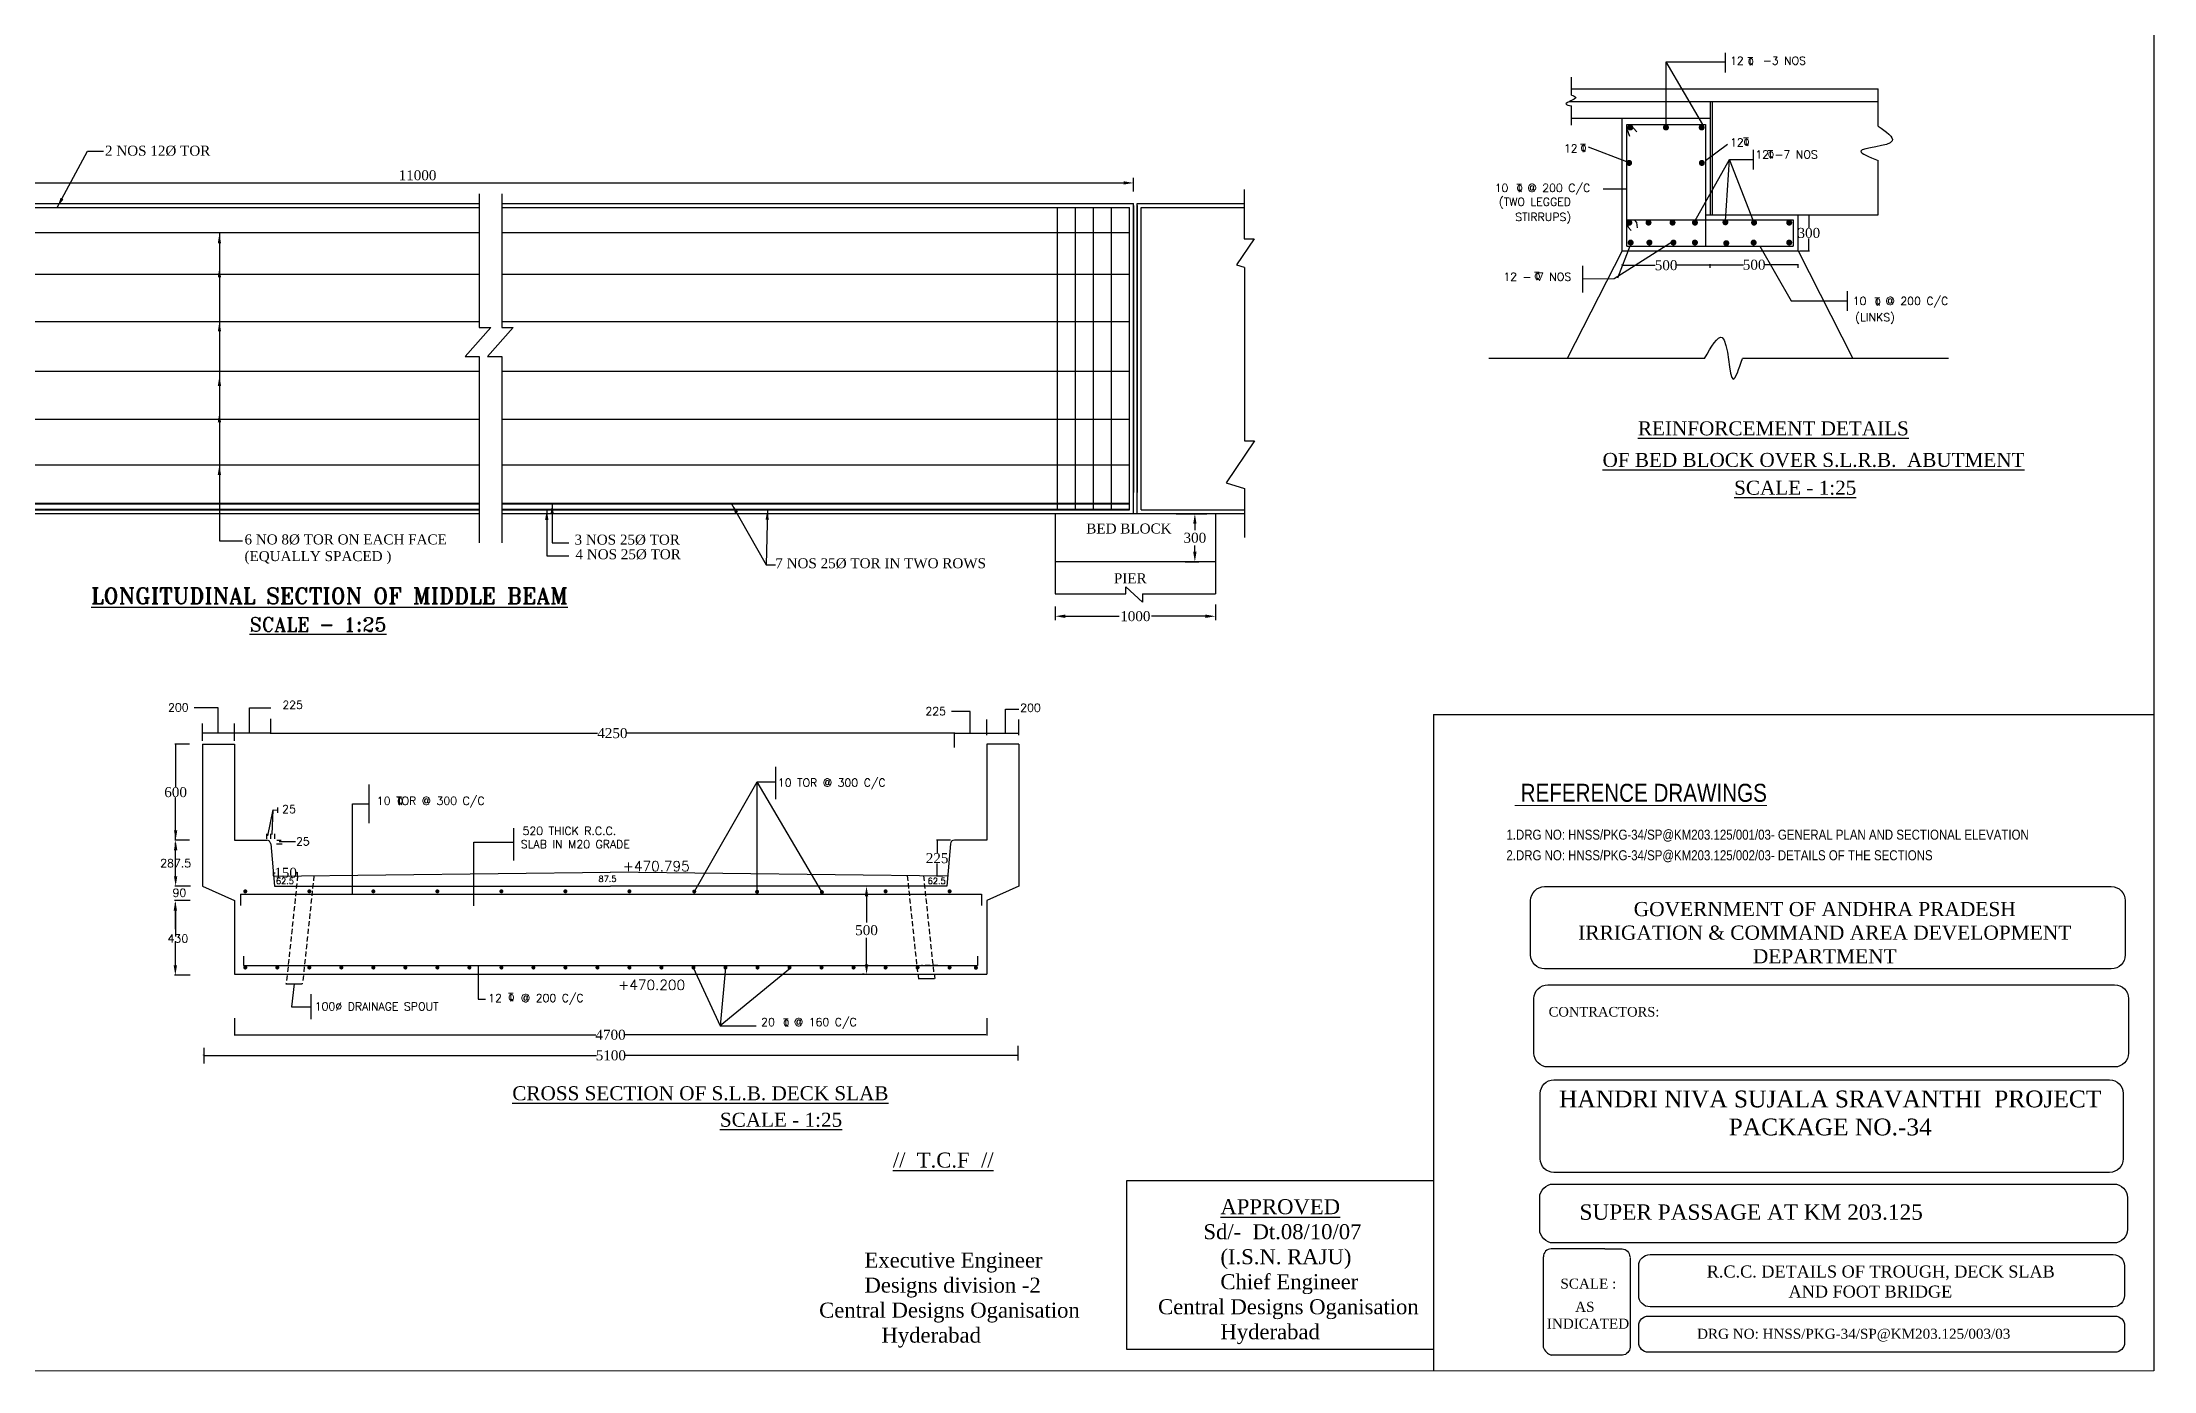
# Model space of a CAD drawing. Header units: millimetres. Extents: x 80 to 6605, y -615 to 2491.
# Drawn here: x 5908 to 6436, y -615 to -283 of the extents above; entities that cross this region are included whole.
import ezdxf

# ---------------------------------------------------------------- set-up
doc = ezdxf.new("R2010")
doc.units = ezdxf.units.MM
doc.linetypes.add('DASHED', pattern=[19.05, 12.7, -6.35])
for name, color, linetype in [('border', 7, 'Continuous'), ('MAIN', 7, 'Continuous'), ('SHEET', 3, 'Continuous')]:
    doc.layers.add(name, color=color, linetype=linetype)
doc.styles.add('ARIAL NARROW', font='ARIALN.TTF')
doc.styles.add('ROMANS', font='romans.shx', dxfattribs={"height": 2.5})
doc.styles.add('ROMANT', font='romant')
doc.styles.add('SIMPLEX', font='simplex.shx')
doc.styles.get("Standard").update_dxf_attribs({"font": 'times.ttf', "height": 2.5})
doc.styles.add('TIMES NEW ROMAN', font='times.ttf')
doc.styles.add('TNR_2.5', font='times.ttf', dxfattribs={"height": 2.5})
doc.dimstyles.new('ISO-25', dxfattribs={"dimtxt": 2.5, "dimasz": 2.5, "dimexe": 1.25, "dimexo": 0.625, "dimtad": 1, "dimlfac": 25, "dimtxsty": 'Standard', "dimcen": 2.5, "dimadec": 0, "dimazin": 0, "dimtfac": 1, "dimtmove": 0, "dimatfit": 3, "dimfxl": 1, "dimarcsym": 0})
doc.dimstyles.get("Standard").update_dxf_attribs({"dimtxt": 0.18, "dimasz": 0.18, "dimexe": 0.18, "dimexo": 0.0625, "dimgap": 0.09, "dimtad": 0, "dimtih": 1, "dimtoh": 1, "dimdec": 4, "dimzin": 0, "dimdsep": 46, "dimtxsty": 'Standard', "dimcen": 0.09, "dimadec": 0, "dimazin": 0, "dimtfac": 1, "dimtdec": 4, "dimtofl": 0, "dimtmove": 0, "dimatfit": 3, "dimfxl": 1, "dimtolj": 1, "dimtzin": 0, "dimarcsym": 0})
doc.dimstyles.new('STYLE_ESH', dxfattribs={"dimtxt": 2.5, "dimasz": 2.5, "dimexe": 1, "dimexo": 0.625, "dimtad": 0, "dimtih": 1, "dimtoh": 1, "dimdec": 0, "dimlfac": 100, "dimzin": 9, "dimdsep": 46, "dimtxsty": 'TNR_2.5', "dimcen": 2.5, "dimadec": 0, "dimazin": 2, "dimtfac": 1, "dimtdec": 0, "dimtofl": 0, "dimtmove": 2, "dimatfit": 3, "dimfxl": 1, "dimarcsym": 0})

# ---------------------------------------------------------------- blocks, each defined once
blk = doc.blocks.new('*D160')
at = {"color": 0, "lineweight": -2, "transparency": 16777216}
for p, q in [((5823.25, -320.43), (5823.25, -317.03)), ((5825.75, -318.28), (6178.66, -318.28)), ((6181.16, -320.43), (6181.16, -317.03))]:
    blk.add_line(p, q, dxfattribs=at)
at = {"color": 0, "transparency": 16777216}
for points in [[(5825.75, -317.86), (5825.75, -318.69), (5823.25, -318.28)], [(6178.66, -317.86), (6178.66, -318.69), (6181.16, -318.28)]]:
    blk.add_solid(points, dxfattribs=at)
at = {"layer": 'Defpoints', "color": 0, "transparency": 16777216}
for p in [(5823.25, -321.06), (6181.16, -318.28), (6181.16, -321.06)]:
    blk.add_point(p, dxfattribs=at)
at = {"color": 0, "transparency": 16777216, "insert": (6002.2, -316.38), "char_height": 2.5, "attachment_point": 5}
blk.add_mtext('11000', dxfattribs=at)
blk = doc.blocks.new('*D161')
at = {"color": 0, "lineweight": -2, "transparency": 16777216}
for p, q in [((5956.44, -527.03), (5956.44, -531.37)), ((6144.44, -527.03), (6144.44, -531.37)), ((5956.62, -531.19), (6046.75, -531.19)), ((6144.26, -531.19), (6054.12, -531.19))]:
    blk.add_line(p, q, dxfattribs=at)
at = {"color": 0, "transparency": 16777216}
for points in [[(5956.62, -531.16), (5956.62, -531.22), (5956.44, -531.19)], [(6144.26, -531.16), (6144.26, -531.22), (6144.44, -531.19)]]:
    blk.add_solid(points, dxfattribs=at)
at = {"layer": 'Defpoints', "color": 0, "transparency": 16777216}
for p in [(5956.44, -526.97), (6144.44, -526.97), (6144.44, -531.19)]:
    blk.add_point(p, dxfattribs=at)
at = {"color": 0, "transparency": 16777216, "insert": (6050.44, -531.19), "char_height": 2.5, "attachment_point": 5}
blk.add_mtext('\\A1;4700', dxfattribs=at)
blk = doc.blocks.new('*D162')
at = {"color": 0, "lineweight": -2, "transparency": 16777216}
for p, q in [((5948.73, -536.27), (5948.73, -536.16)), ((5948.91, -536.34), (6046.89, -536.34)), ((6152.12, -536.34), (6054.14, -536.34)), ((6152.3, -536.27), (6152.3, -536.16))]:
    blk.add_line(p, q, dxfattribs=at)
at = {"color": 0, "transparency": 16777216}
for points in [[(5948.91, -536.31), (5948.91, -536.37), (5948.73, -536.34)], [(6152.12, -536.31), (6152.12, -536.37), (6152.3, -536.34)]]:
    blk.add_solid(points, dxfattribs=at)
at = {"layer": 'Defpoints', "color": 0, "transparency": 16777216}
for p in [(5948.73, -536.34), (6152.3, -536.34), (6152.3, -536.34)]:
    blk.add_point(p, dxfattribs=at)
at = {"color": 0, "transparency": 16777216, "insert": (6050.51, -536.34), "char_height": 2.5, "attachment_point": 5}
blk.add_mtext('\\A1;5100', dxfattribs=at)
blk = doc.blocks.new('*D163')
at = {"color": 0, "lineweight": -2, "transparency": 16777216}
for p, q in [((5965.44, -452.21), (5965.44, -455.99)), ((5965.62, -455.81), (6047.21, -455.81)), ((6136.17, -455.81), (6054.58, -455.81)), ((6136.35, -459.37), (6136.35, -455.63))]:
    blk.add_line(p, q, dxfattribs=at)
at = {"color": 0, "transparency": 16777216}
for points in [[(5965.62, -455.78), (5965.62, -455.84), (5965.44, -455.81)], [(6136.17, -455.78), (6136.17, -455.84), (6136.35, -455.81)]]:
    blk.add_solid(points, dxfattribs=at)
at = {"layer": 'Defpoints', "color": 0, "transparency": 16777216}
for p in [(5965.44, -452.15), (6136.35, -455.81), (6136.35, -459.43)]:
    blk.add_point(p, dxfattribs=at)
at = {"color": 0, "transparency": 16777216, "insert": (6050.89, -455.81), "char_height": 2.5, "attachment_point": 5}
blk.add_mtext('\\A1;4250', dxfattribs=at)
blk = doc.blocks.new('*D164')
at = {"color": 0, "lineweight": -2, "transparency": 16777216}
for p, q in [((5945.19, -458.55), (5941.57, -458.55)), ((5941.75, -458.73), (5941.75, -469.19)), ((5941.75, -482.37), (5941.75, -471.91)), ((5945.19, -482.55), (5941.57, -482.55))]:
    blk.add_line(p, q, dxfattribs=at)
at = {"color": 0, "transparency": 16777216}
for points in [[(5941.72, -458.73), (5941.78, -458.73), (5941.75, -458.55)], [(5941.72, -482.37), (5941.78, -482.37), (5941.75, -482.55)]]:
    blk.add_solid(points, dxfattribs=at)
at = {"layer": 'Defpoints', "color": 0, "transparency": 16777216}
for p in [(5941.75, -458.55), (5945.25, -458.55), (5945.25, -482.55)]:
    blk.add_point(p, dxfattribs=at)
at = {"color": 0, "transparency": 16777216, "insert": (5941.75, -470.55), "char_height": 2.5, "attachment_point": 5}
blk.add_mtext('\\A1;600', dxfattribs=at)
blk = doc.blocks.new('*D168')
at = {"color": 0, "lineweight": -2, "transparency": 16777216}
for p, q in [((5966.22, -491.49), (5966.22, -490.52)), ((5966.4, -490.7), (5966.65, -490.7)), ((5972.06, -490.7), (5971.8, -490.7)), ((5972.24, -491.42), (5972.24, -490.52))]:
    blk.add_line(p, q, dxfattribs=at)
at = {"color": 0, "transparency": 16777216}
for points in [[(5966.4, -490.67), (5966.4, -490.73), (5966.22, -490.7)], [(5972.06, -490.67), (5972.06, -490.73), (5972.24, -490.7)]]:
    blk.add_solid(points, dxfattribs=at)
at = {"layer": 'Defpoints', "color": 0, "transparency": 16777216}
for p in [(5966.22, -490.7), (5966.22, -491.55), (5972.24, -491.48)]:
    blk.add_point(p, dxfattribs=at)
at = {"color": 0, "transparency": 16777216, "insert": (5969.23, -490.7), "char_height": 2.5, "attachment_point": 5}
blk.add_mtext('\\A1;150', dxfattribs=at)
blk = doc.blocks.new('*D171')
at = {"color": 0, "lineweight": -2, "transparency": 16777216}
for p, q in [((6113.79, -494.05), (6113.41, -494.05)), ((6114.41, -496.55), (6114.41, -503.15)), ((6114.41, -513.55), (6114.41, -506.95)), ((6113.79, -516.05), (6113.41, -516.05))]:
    blk.add_line(p, q, dxfattribs=at)
at = {"color": 0, "transparency": 16777216}
for points in [[(6113.99, -496.55), (6114.83, -496.55), (6114.41, -494.05)], [(6113.99, -513.55), (6114.83, -513.55), (6114.41, -516.05)]]:
    blk.add_solid(points, dxfattribs=at)
at = {"layer": 'Defpoints', "color": 0, "transparency": 16777216}
for p in [(6114.41, -494.05), (6114.41, -516.05), (6114.41, -516.05)]:
    blk.add_point(p, dxfattribs=at)
at = {"color": 0, "transparency": 16777216, "insert": (6114.41, -505.05), "char_height": 2.5, "attachment_point": 5, "style": 'TNR_2.5'}
blk.add_mtext('500', dxfattribs=at)
blk = doc.blocks.new('*D172')
at = {"color": 0, "lineweight": -2, "transparency": 16777216}
for p, q in [((6135.38, -482.55), (6131.87, -482.55)), ((6132.05, -482.73), (6132.05, -485.69)), ((6132.05, -491.37), (6132.05, -488.41)), ((6133.46, -491.55), (6131.87, -491.55))]:
    blk.add_line(p, q, dxfattribs=at)
at = {"color": 0, "transparency": 16777216}
for points in [[(6132.02, -482.73), (6132.08, -482.73), (6132.05, -482.55)], [(6132.02, -491.37), (6132.08, -491.37), (6132.05, -491.55)]]:
    blk.add_solid(points, dxfattribs=at)
at = {"layer": 'Defpoints', "color": 0, "transparency": 16777216}
for p in [(6135.44, -482.55), (6132.05, -491.55), (6133.52, -491.55)]:
    blk.add_point(p, dxfattribs=at)
at = {"color": 0, "transparency": 16777216, "insert": (6132.05, -487.05), "char_height": 2.5, "attachment_point": 5}
blk.add_mtext('\\A1;225', dxfattribs=at)
blk = doc.blocks.new('*D173')
at = {"color": 0, "lineweight": -2, "transparency": 16777216}
for p, q in [((6161.58, -424.14), (6161.58, -427.58)), ((6164.08, -426.58), (6177.55, -426.58)), ((6199.08, -426.58), (6185.62, -426.58)), ((6201.58, -423.65), (6201.58, -427.58))]:
    blk.add_line(p, q, dxfattribs=at)
at = {"color": 0, "transparency": 16777216}
for points in [[(6164.08, -426.16), (6164.08, -427), (6161.58, -426.58)], [(6199.08, -426.16), (6199.08, -427), (6201.58, -426.58)]]:
    blk.add_solid(points, dxfattribs=at)
at = {"layer": 'Defpoints', "color": 0, "transparency": 16777216}
for p in [(6161.58, -423.51), (6201.58, -423.03), (6201.58, -426.58)]:
    blk.add_point(p, dxfattribs=at)
at = {"color": 0, "transparency": 16777216, "insert": (6181.58, -426.58), "char_height": 2.5, "attachment_point": 5, "style": 'TNR_2.5'}
blk.add_mtext('1000', dxfattribs=at)
blk = doc.blocks.new('*D174')
at = {"color": 0, "lineweight": -2, "transparency": 16777216}
for p, q in [((6194.02, -400.98), (6197.46, -400.98)), ((6196.46, -403.48), (6196.46, -405.09)), ((6196.46, -410.48), (6196.46, -408.88)), ((6194.02, -412.98), (6197.46, -412.98))]:
    blk.add_line(p, q, dxfattribs=at)
at = {"color": 0, "transparency": 16777216}
for points in [[(6196.04, -403.48), (6196.87, -403.48), (6196.46, -400.98)], [(6196.04, -410.48), (6196.87, -410.48), (6196.46, -412.98)]]:
    blk.add_solid(points, dxfattribs=at)
at = {"layer": 'Defpoints', "color": 0, "transparency": 16777216}
for p in [(6193.4, -400.98), (6193.4, -412.98), (6196.46, -412.98)]:
    blk.add_point(p, dxfattribs=at)
at = {"color": 0, "transparency": 16777216, "insert": (6196.46, -406.98), "char_height": 2.5, "attachment_point": 5, "style": 'TNR_2.5'}
blk.add_mtext('300', dxfattribs=at)
blk = doc.blocks.new('*D175')
at = {"color": 0, "lineweight": -2, "transparency": 16777216}
for p, q in [((6347.58, -326.29), (6350.07, -326.29)), ((6349.89, -326.47), (6349.89, -329.42)), ((6349.89, -335.11), (6349.89, -332.15)), ((6347.58, -335.29), (6350.07, -335.29))]:
    blk.add_line(p, q, dxfattribs=at)
at = {"color": 0, "transparency": 16777216}
for points in [[(6349.86, -326.47), (6349.92, -326.47), (6349.89, -326.29)], [(6349.86, -335.11), (6349.92, -335.11), (6349.89, -335.29)]]:
    blk.add_solid(points, dxfattribs=at)
at = {"layer": 'Defpoints', "color": 0, "transparency": 16777216}
for p in [(6347.51, -326.29), (6349.89, -326.29), (6347.51, -335.29)]:
    blk.add_point(p, dxfattribs=at)
at = {"color": 0, "transparency": 16777216, "insert": (6349.89, -330.79), "char_height": 2.5, "attachment_point": 5}
blk.add_mtext('\\A1;300', dxfattribs=at)
blk = doc.blocks.new('*D176')
at = {"color": 0, "lineweight": -2, "transparency": 16777216}
for p, q in [((6303.22, -338.87), (6303.22, -338.68)), ((6303.4, -338.86), (6311.52, -338.86)), ((6325.04, -338.86), (6316.93, -338.86)), ((6325.22, -338.87), (6325.22, -338.68))]:
    blk.add_line(p, q, dxfattribs=at)
at = {"color": 0, "transparency": 16777216}
for points in [[(6303.4, -338.83), (6303.4, -338.89), (6303.22, -338.86)], [(6325.04, -338.83), (6325.04, -338.89), (6325.22, -338.86)]]:
    blk.add_solid(points, dxfattribs=at)
at = {"layer": 'Defpoints', "color": 0, "transparency": 16777216}
for p in [(6303.22, -338.86), (6303.22, -338.93), (6325.22, -338.93)]:
    blk.add_point(p, dxfattribs=at)
at = {"color": 0, "transparency": 16777216, "insert": (6314.22, -338.86), "char_height": 2.5, "attachment_point": 5}
blk.add_mtext('\\A1;500', dxfattribs=at)
blk = doc.blocks.new('*D177')
at = {"color": 0, "lineweight": -2, "transparency": 16777216}
for p, q in [((6325.22, -339.49), (6325.22, -338.55)), ((6325.4, -338.73), (6333.52, -338.73)), ((6347.04, -338.73), (6338.93, -338.73)), ((6347.22, -339.49), (6347.22, -338.55))]:
    blk.add_line(p, q, dxfattribs=at)
at = {"color": 0, "transparency": 16777216}
for points in [[(6325.4, -338.7), (6325.4, -338.76), (6325.22, -338.73)], [(6347.04, -338.7), (6347.04, -338.76), (6347.22, -338.73)]]:
    blk.add_solid(points, dxfattribs=at)
at = {"layer": 'Defpoints', "color": 0, "transparency": 16777216}
for p in [(6325.22, -338.73), (6325.22, -339.56), (6347.22, -339.56)]:
    blk.add_point(p, dxfattribs=at)
at = {"color": 0, "transparency": 16777216, "insert": (6336.22, -338.73), "char_height": 2.5, "attachment_point": 5}
blk.add_mtext('\\A1;500', dxfattribs=at)

msp = doc.modelspace()

# ---------------------------------------------------------------- linework, layer by layer
at = {"color": 0}
for p, q in [((6436.08736, -25.15823), (6436.08736, -615.15823)), ((6329.02264, -290.68006), (6329.02264, -285.73824)), ((6290.55127, -296.31427), (6290.55127, -291.83554)), ((6290.55127, -294.79805), (6367.20862, -294.79805)), ((6367.20862, -304.07519), (6367.20862, -294.79805)), ((6290.14321, -297.90869), (6367.20862, -297.90869)), ((6290.55127, -303.83372), (6290.55127, -299.03891)), ((6325.22401, -297.90869), (6325.22401, -326.28649)), ((6325.74064, -297.90869), (6325.74064, -326.28649)), ((6290.55127, -302.05622), (6325.22401, -302.05622)), ((6303.20529, -335.28649), (6303.20529, -302.05622)), ((6304.3341, -304.5328), (6305.0541, -306.58617)), ((6304.41635, -334.08649), (6304.41635, -303.71302)), ((6304.41635, -303.71302), (6324.02401, -303.71302)), ((6305.25581, -303.69935), (6306.89261, -305.49663)), ((6324.02401, -303.71302), (6324.02401, -334.08649)), ((6336.0402, -314.91033), (6336.0402, -309.96852)), ((6330.10359, -312.43942), (6336.0402, -312.43942)), ((6367.20862, -326.28649), (6367.20862, -312.63656)), ((6017.64165, -320.98077), (6017.64165, -354.41316)), ((6023.22784, -320.98077), (6023.22784, -354.41316)), ((6208.75466, -319.96155), (6208.75466, -332.27091)), ((5823.2534, -323.38447), (6017.64165, -323.38447)), ((5823.2534, -323.38447), (6017.64165, -323.38447)), ((5824.2534, -324.38447), (6017.64165, -324.38447)), ((6023.22784, -323.38447), (6181.15596, -323.38447)), ((6023.22784, -323.38447), (6181.15596, -323.38447)), ((6023.22784, -324.38447), (6180.15596, -324.38447)), ((6162.15596, -399.98447), (6162.15596, -324.38447)), ((6166.65596, -399.98447), (6166.65596, -324.38447)), ((6171.15596, -399.98447), (6171.15596, -324.38447)), ((6175.65596, -399.98447), (6175.65596, -324.38447)), ((6180.15596, -399.98447), (6180.15596, -324.38447)), ((6181.15596, -400.98447), (6181.15596, -323.38447)), ((6181.15596, -323.88447), (6181.15596, -395.64643)), ((6182.0232, -323.38447), (6208.75466, -323.38447)), ((6182.0232, -323.38447), (6208.75466, -323.38447)), ((6182.0232, -400.98447), (6182.0232, -323.38447)), ((6182.0232, -323.88447), (6182.0232, -395.64643)), ((6183.0232, -324.38447), (6208.75466, -324.38447)), ((6183.0232, -399.98447), (6183.0232, -324.38447)), ((6303.21635, -335.28649), (6303.21635, -326.28649)), ((6324.02401, -326.28649), (6367.20862, -326.28649)), ((6347.19274, -335.28649), (6347.19274, -326.28649)), ((5824.2534, -330.6446), (6017.64165, -330.6446)), ((6023.22784, -330.6446), (6180.15596, -330.6446)), ((6211.2418, -332.27091), (6206.8885, -338.72875)), ((6208.75466, -332.27091), (6211.2418, -332.27091)), ((6304.41635, -327.48649), (6345.99274, -327.48649)), ((6304.41635, -328.31552), (6304.72639, -329.31956)), ((6304.72639, -329.31956), (6305.48309, -330.16245)), ((6306.21497, -327.48649), (6306.83521, -328.16678)), ((6306.83521, -328.16678), (6307.02128, -329.4683)), ((6345.99274, -327.48649), (6345.99274, -334.08649)), ((6303.21635, -335.28649), (6289.50288, -362.14654)), ((6303.20529, -335.28649), (6347.19274, -335.28649)), ((6304.41635, -334.08649), (6345.99274, -334.08649)), ((6347.19274, -335.28649), (6360.90621, -362.14654)), ((5824.2534, -341.04558), (6017.64165, -341.04558)), ((6023.22784, -341.04558), (6180.15596, -341.04558)), ((6206.8885, -338.72875), (6208.75466, -339.31438)), ((6208.88895, -339.38915), (6208.88895, -382.74324)), ((6293.32063, -338.97922), (6293.32063, -345.70479)), ((6345.49482, -347.78722), (6359.58099, -347.78722)), ((6359.58099, -350.25812), (6359.58099, -345.31631)), ((5824.2534, -352.9035), (6017.64165, -352.9035)), ((6023.22784, -352.9035), (6180.15596, -352.9035)), ((6020.49989, -354.41316), (6014.11091, -361.63724)), ((6017.64165, -354.41316), (6020.49989, -354.41316)), ((6026.08608, -354.41316), (6019.6971, -361.63724)), ((6023.22784, -354.41316), (6026.08608, -354.41316)), ((6014.11091, -361.63724), (6017.64165, -361.63724)), ((6017.64165, -361.63724), (6017.64165, -408.22801)), ((6019.6971, -361.63724), (6023.22784, -361.63724)), ((6023.22784, -361.63724), (6023.22784, -408.22801)), ((6323.81724, -362.14654), (6269.88114, -362.14654)), ((6384.80483, -362.14654), (6333.31375, -362.14654)), ((5824.2534, -365.33206), (6017.64165, -365.33206)), ((6023.22784, -365.33206), (6180.15596, -365.33206)), ((5824.2534, -377.31141), (6017.64165, -377.31141)), ((6023.22784, -377.31141), (6180.15596, -377.31141)), ((6211.32705, -382.74324), (6204.28185, -393.19436)), ((6208.83991, -382.74324), (6211.32705, -382.74324)), ((5824.2534, -388.75598), (6017.64165, -388.75598)), ((6023.22784, -388.75598), (6180.15596, -388.75598)), ((6204.28185, -393.19436), (6208.83991, -394.62476)), ((6208.83991, -394.62476), (6208.83991, -406.93411)), ((6017.64165, -400.98447), (5823.2534, -400.98447)), ((6182.0232, -400.98447), (6023.22784, -400.98447)), ((6161.58159, -400.98447), (6161.58159, -421.00993)), ((6208.83991, -400.98447), (6182.0232, -400.98447)), ((6191.78096, -400.98447), (6199.45544, -400.98447)), ((6201.58159, -400.98447), (6201.58159, -421.00277)), ((6201.58159, -412.98447), (6161.58159, -412.98447)), ((6161.58159, -421.00993), (6179.22602, -421.00993)), ((6183.35753, -423.01926), (6179.22602, -419.23376)), ((6179.22602, -421.00993), (6179.22602, -419.23376)), ((6183.35753, -421.00993), (6201.58159, -421.00277)), ((6183.35753, -421.00993), (6183.35753, -423.01926)), ((5948.4365, -457.74353), (5948.4365, -453.37956)), ((5956.4365, -457.74353), (5956.4365, -453.37956)), ((6144.4365, -456.3316), (6144.4365, -452.40644)), ((6152.4365, -456.3316), (6152.4365, -452.40644)), ((6256.08736, -451.17021), (6436.08736, -451.17021)), ((6256.08736, -451.17021), (6256.08736, -615.15823)), ((5965.4365, -455.81109), (5948.4365, -455.81109)), ((5948.4365, -458.55034), (5948.4365, -494.05034)), ((5948.4365, -458.55034), (5956.4365, -458.55034)), ((5956.4365, -458.55034), (5956.4365, -482.55034)), ((6136.35332, -455.81109), (6152.4365, -455.81109)), ((6144.4365, -458.55034), (6144.4365, -482.55034)), ((6152.4365, -458.55034), (6144.4365, -458.55034)), ((6152.4365, -458.55034), (6152.4365, -494.05034)), ((6091.7807, -472.32747), (6091.7807, -464.21523)), ((5990.08981, -478.26204), (5990.08981, -468.65015)), ((5967.30825, -475.73683), (5967.30825, -474.34578)), ((6026.30669, -487.63934), (6026.30669, -479.52709)), ((5956.4365, -482.55034), (5964.51969, -482.55034)), ((5964.4365, -481.00081), (5964.4365, -482.21725)), ((5965.4365, -481.00081), (5965.4365, -482.21725)), ((5965.51593, -483.46371), (5966.4365, -494.05034)), ((5966.4365, -481.00081), (5966.4365, -482.21725)), ((5966.94134, -483.46371), (5968.36675, -483.46371)), ((5967.0297, -482.55034), (5968.14391, -482.55034)), ((6135.35708, -483.46371), (6134.4365, -494.05034)), ((6144.4365, -482.55034), (6136.35332, -482.55034)), ((5966.21911, -491.55034), (6050.4365, -490.55034)), ((6134.65389, -491.55034), (6050.4365, -490.55034)), ((5948.4365, -494.05034), (5956.4365, -497.65034)), ((5966.4365, -494.05034), (6050.4365, -494.05034)), ((6134.4365, -494.05034), (6050.4365, -494.05034)), ((6152.4365, -494.05034), (6144.4365, -497.65034)), ((5956.4365, -497.65034), (5956.4365, -516.05034)), ((5957.95228, -496.05034), (6143.12918, -496.05034)), ((5957.95228, -496.05034), (5957.95228, -498.41555)), ((5957.95228, -496.05034), (5957.95228, -498.83791)), ((6143.12918, -496.05034), (6143.12918, -498.41555)), ((6143.12918, -496.05034), (6143.12918, -498.84238)), ((5941.67917, -513.81701), (5941.67917, -507.86875)), ((5958.74691, -511.53217), (5958.74691, -513.89465)), ((6142.11689, -511.56714), (6142.11689, -513.89465)), ((5956.4365, -516.05034), (6144.4365, -516.05034)), ((5958.74691, -513.89465), (6142.11689, -513.89465)), ((5966.4365, -516.05034), (6050.4365, -516.05034)), ((5969.32941, -518.41814), (5973.38276, -518.41814)), ((5975.5864, -527.249), (5975.5864, -521.06993)), ((6127.31513, -517.15434), (6131.36848, -517.15434)), ((5948.9036, -538.35361), (5948.9036, -534.41006)), ((6152.26506, -537.59642), (6152.26506, -533.97262)), ((6298.91575, -584.71231), (6285.4757, -584.71231)), ((6283.54388, -609.32339), (6283.54388, -586.64413)), ((6305.20012, -586.85311), (6305.20012, -609.26271)), ((6303.35772, -611.28713), (6285.4757, -611.28713))]:
    msp.add_line(p, q, dxfattribs=at)
at = {"color": 0, "lineweight": 40}
for p, q in [((6017.64165, -398.48447), (5824.2534, -398.48447)), ((6017.64165, -399.98447), (5824.2534, -399.98447)), ((6180.15596, -398.48447), (6023.22784, -398.48447)), ((6180.15596, -399.98447), (6023.22784, -399.98447))]:
    msp.add_line(p, q, dxfattribs=at)
at = {"color": 0, "ltscale": 6}
for p, q in [((6183.0232, -399.98447), (6208.83991, -399.98447)), ((5941.75116, -480.05034), (5941.75116, -477.55034)), ((5945.07269, -482.55034), (5941.57116, -482.55034)), ((5941.75116, -489.65034), (5941.75116, -483.20685)), ((5941.75116, -491.55034), (5941.75116, -485.10685)), ((5945.43467, -494.05034), (5941.57116, -494.05034)), ((5945.40737, -497.65034), (5941.49917, -497.65034)), ((5941.67917, -504.75034), (5941.67917, -498.30685)), ((5941.67917, -500.15034), (5941.67917, -506.59382)), ((6144.4365, -497.65034), (6144.4365, -516.05034)), ((5945.40737, -516.31701), (5941.49917, -516.31701))]:
    msp.add_line(p, q, dxfattribs=at)
at = {"color": 0, "linetype": 'DASHED', "ltscale": 0.1}
for p, q in [((5972.23554, -491.4789), (5969.65097, -516.05034)), ((5976.2968, -491.43068), (5973.70433, -516.05034)), ((6124.57621, -491.43068), (6127.16868, -516.05034)), ((6128.63747, -491.4789), (6131.22203, -516.05034)), ((5968.66771, -513.89465), (5972.72107, -513.89465)), ((5969.66173, -516.39029), (5969.32941, -518.41814)), ((5973.71508, -516.39029), (5973.38276, -518.41814)), ((6127.22175, -515.95434), (6127.4184, -517.15434)), ((6132.20529, -513.89465), (6128.15194, -513.89465)), ((6131.2751, -515.95434), (6131.47175, -517.15434))]:
    msp.add_line(p, q, dxfattribs=at)
at = {"color": 0}
for points, const_width in [([(6304.90425, -304.42441, 1), (6305.65425, -304.42441, 1)], 0.75), ([(6313.81266, -304.42441, 1), (6314.56266, -304.42441, 1)], 0.75), ([(6322.73121, -304.42441, 1), (6323.48121, -304.42441, 1)], 0.75), ([(6304.59778, -313.28394, 1), (6305.34778, -313.28394, 1)], 0.75), ([(6322.77485, -313.28394, 1), (6323.52485, -313.28394, 1)], 0.75), ([(6304.6586, -328.20714, 1), (6305.4086, -328.20714, 1)], 0.75), ([(6304.9865, -333.18475, 1), (6305.7365, -333.18475, 1)], 0.75), ([(6309.45259, -328.20714, 1), (6310.20259, -328.20714, 1)], 0.75), ([(6309.67119, -333.18475, 1), (6310.42119, -333.18475, 1)], 0.75), ([(6315.45404, -328.20714, 1), (6316.20404, -328.20714, 1)], 0.75), ([(6315.67264, -333.18475, 1), (6316.42264, -333.18475, 1)], 0.75), ([(6321.0477, -328.20714, 1), (6321.7977, -328.20714, 1)], 0.75), ([(6321.0477, -333.18475, 1), (6321.7977, -333.18475, 1)], 0.75), ([(6328.66666, -328.12061, 1), (6329.41666, -328.12061, 1)], 0.75), ([(6335.72392, -333.18475, 1), (6336.47392, -333.18475, 1)], 0.75), ([(6335.83322, -328.20714, 1), (6336.58322, -328.20714, 1)], 0.75), ([(6344.60983, -328.20714, 1), (6345.35983, -328.20714, 1)], 0.75), ([(6344.60983, -333.18475, 1), (6345.35983, -333.18475, 1)], 0.75), ([(6328.88526, -333.33649, 1), (6329.63526, -333.33649, 1)], 0.75), ([(5958.90969, -495.3329, -1), (5959.40969, -495.3329, -1)], 0.5), ([(5974.90969, -495.3329, -1), (5975.40969, -495.3329, -1)], 0.5), ([(5990.90969, -495.3329, -1), (5991.40969, -495.3329, -1)], 0.5), ([(6006.90969, -495.3329, -1), (6007.40969, -495.3329, -1)], 0.5), ([(6022.90969, -495.3329, -1), (6023.40969, -495.3329, -1)], 0.5), ([(6038.90969, -495.3329, -1), (6039.40969, -495.3329, -1)], 0.5), ([(6054.90969, -495.3329, -1), (6055.40969, -495.3329, -1)], 0.5), ([(6071.10448, -495.38404, 1), (6071.60448, -495.38404, 1)], 0.5), ([(6086.8123, -495.43019, -1), (6087.3123, -495.43019, -1)], 0.5), ([(6103.00709, -495.52748, -1), (6103.50709, -495.52748, -1)], 0.5), ([(6118.90969, -495.3329, -1), (6119.40969, -495.3329, -1)], 0.5), ([(6134.90969, -495.3329, -1), (6135.40969, -495.3329, -1)], 0.5), ([(5958.90969, -514.37618, -1), (5959.40969, -514.37618, -1)], 0.5), ([(5966.90969, -514.37618, -1), (5967.40969, -514.37618, -1)], 0.5), ([(5974.90969, -514.37618, -1), (5975.40969, -514.37618, -1)], 0.5), ([(5982.90969, -514.37618, -1), (5983.40969, -514.37618, -1)], 0.5), ([(5990.90969, -514.37618, -1), (5991.40969, -514.37618, -1)], 0.5), ([(5998.90969, -514.37618, -1), (5999.40969, -514.37618, -1)], 0.5), ([(6006.90969, -514.37618, -1), (6007.40969, -514.37618, -1)], 0.5), ([(6014.90969, -514.37618, -1), (6015.40969, -514.37618, -1)], 0.5), ([(6022.90969, -514.37618, -1), (6023.40969, -514.37618, -1)], 0.5), ([(6030.90969, -514.37618, -1), (6031.40969, -514.37618, -1)], 0.5), ([(6038.90969, -514.37618, -1), (6039.40969, -514.37618, -1)], 0.5), ([(6046.90969, -514.37618, -1), (6047.40969, -514.37618, -1)], 0.5), ([(6054.90969, -514.37618, -1), (6055.40969, -514.37618, -1)], 0.5), ([(6062.90969, -514.37618, -1), (6063.40969, -514.37618, -1)], 0.5), ([(6070.90969, -514.37618, -1), (6071.40969, -514.37618, -1)], 0.5), ([(6078.90969, -514.37618, -1), (6079.40969, -514.37618, -1)], 0.5), ([(6086.90969, -514.37618, -1), (6087.40969, -514.37618, -1)], 0.5), ([(6094.90969, -514.37618, -1), (6095.40969, -514.37618, -1)], 0.5), ([(6102.90969, -514.37618, -1), (6103.40969, -514.37618, -1)], 0.5), ([(6110.90969, -514.37618, -1), (6111.40969, -514.37618, -1)], 0.5), ([(6118.90969, -514.37618, -1), (6119.40969, -514.37618, -1)], 0.5), ([(6126.90969, -514.37618, -1), (6127.40969, -514.37618, -1)], 0.5), ([(6134.90969, -514.37618, -1), (6135.40969, -514.37618, -1)], 0.5), ([(6141.48233, -514.43104, -1), (6141.98233, -514.43104, -1)], 0.5)]:
    msp.add_lwpolyline(points, format="xyb", close=True, dxfattribs=dict(at, const_width=const_width))
for points in [[(6283.83723, -494.15256), (6425.47441, -494.15256, -0.414213562), (6428.93865, -497.6168), (6428.93865, -511.24001, -0.414213562), (6425.47441, -514.70425), (6283.83723, -514.70425, -0.414213562), (6280.37299, -511.24001), (6280.37299, -497.6168, -0.414213562)], [(6284.65807, -518.67253), (6426.29525, -518.67253, -0.414213562), (6429.75949, -522.13677), (6429.75949, -535.75999, -0.414213562), (6426.29525, -539.22423), (6284.65807, -539.22423, -0.414213562), (6281.19383, -535.75999), (6281.19383, -522.13677, -0.414213562)], [(6286.16986, -542.43265), (6425.06452, -542.43265, -0.414213562), (6428.46168, -545.82981), (6428.46168, -562.16622, -0.414213562), (6425.06452, -565.56338), (6286.16986, -565.56338, -0.414213562), (6282.7727, -562.16622), (6282.7727, -545.82981, -0.414213562)], [(6286.06018, -568.48863), (6426.11229, -568.48863, -0.414213562), (6429.53776, -571.9141), (6429.53776, -579.79234, -0.414213562), (6426.11229, -583.21781), (6286.06018, -583.21781, -0.414213562), (6282.63471, -579.79234), (6282.63471, -571.9141, -0.414213562)], [(6310.20249, -586.11876), (6425.94804, -586.11876, -0.414213562), (6428.77901, -588.94973), (6428.77901, -596.36091, -0.414213562), (6425.94804, -599.19188), (6310.20249, -599.19188, -0.414213562), (6307.37152, -596.36091), (6307.37152, -588.94973, -0.414213562)], [(6309.79128, -601.47714), (6426.38611, -601.47714, -0.414213562), (6428.79244, -603.88346), (6428.79244, -608.11602, -0.414213562), (6426.38611, -610.52234), (6309.79128, -610.52234, -0.414213562), (6307.38496, -608.11602), (6307.38496, -603.88346, -0.414213562)]]:
    msp.add_lwpolyline(points, format="xyb", close=True, dxfattribs=at)
msp.add_lwpolyline([(6179.42405, -567.6007), (6256.08736, -567.6007), (6256.08736, -609.80314), (6179.42405, -609.80314)], close=True)
for points in [[(6298.91575, -584.71231), (6303.19983, -584.71231, -0.414213562), (6305.13165, -586.64413)], [(6305.19925, -609.24763, -0.368140093), (6303.30244, -611.29403)]]:
    msp.add_lwpolyline(points, format="xyb", dxfattribs=at)
for centre, radius, start, end in [((5964.51969, -483.55034), 1, 4.9697407, 90), ((6136.35332, -483.55034), 1, 90, 175.0302593), ((6285.4757, -586.64413), 1.93182, 90, 180), ((6286.68601, -608.11387), 3.36689, 200.3157406, 249.7662947)]:
    msp.add_arc(centre, radius, start, end, dxfattribs=at)
for points in [[(6290.55127, -296.31427), (6291.62225, -296.89398), (6289.18501, -298.57514), (6290.55127, -299.03891)], [(6367.20862, -304.07519), (6370.75241, -307.77741), (6362.87725, -310.32268), (6367.20862, -312.63656)], [(6323.81724, -362.14654), (6328.21807, -356.89577), (6330.99753, -367.30824), (6333.31375, -362.14654)]]:
    msp.add_spline(points, degree=3, dxfattribs=at)
at = {"color": 0, "ltscale": 6}
for points in [[(5941.3345, -480.05034), (5942.16783, -480.05034), (5941.75116, -482.55034)], [(5941.3345, -485.05034), (5942.16783, -485.05034), (5941.75116, -482.55034)], [(5941.3345, -491.55034), (5942.16783, -491.55034), (5941.75116, -494.05034)], [(5941.2625, -500.15034), (5942.09584, -500.15034), (5941.67917, -497.65034)], [(5941.2625, -513.81701), (5942.09584, -513.81701), (5941.67917, -516.31701)]]:
    msp.add_solid(points, dxfattribs=at)
at = {"layer": 'border', "color": 0, "lineweight": 5}
for p, q in [((6436.08736, -615.15823), (6436.08736, -15.15823)), ((5576.08736, -615.15823), (6436.08736, -615.15823))]:
    msp.add_line(p, q, dxfattribs=at)

# ---------------------------------------------------------------- texts
at = {"color": 0}
for s, height, style, p in [('12   -3 NOS', 2, 'SIMPLEX', (6330.18449, -288.72991)), ('T ', 2, 'SIMPLEX', (6334.58146, -288.92645)), ('Q', 1.5, 'SIMPLEX', (6334.68357, -288.70205)), ('12   ', 2, 'SIMPLEX', (6288.68019, -310.66887)), ('T ', 2, 'SIMPLEX', (6292.77421, -310.56279)), ('Q', 1.5, 'SIMPLEX', (6292.87632, -310.3384)), ('12   ', 2, 'SIMPLEX', (6330.1845, -309.15584)), ('T ', 2, 'SIMPLEX', (6333.50733, -309.04976)), ('Q', 1.5, 'SIMPLEX', (6333.60944, -308.82537)), ('12 -7 NOS ', 2, 'SIMPLEX', (6336.52003, -312.16987)), ('T ', 2, 'SIMPLEX', (6339.61536, -312.19866)), ('Q', 1.5, 'SIMPLEX', (6339.71747, -311.97426)), ('10   @ 200 C/C', 2, 'SIMPLEX', (6271.37348, -320.52993)), ('(TWO LEGGED', 2, 'SIMPLEX', (6272.43381, -324.0099)), ('T ', 2, 'SIMPLEX', (6276.82887, -320.54941)), ('Q', 1.5, 'SIMPLEX', (6276.93098, -320.32501)), ('STIRRUPS)', 2, 'SIMPLEX', (6276.52365, -327.79248)), ('12 - 7 NOS ', 2, 'SIMPLEX', (6273.53954, -342.73305)), ('T ', 2, 'SIMPLEX', (6281.22347, -342.61582)), ('Q', 1.5, 'SIMPLEX', (6281.32558, -342.39142)), ('10   @ 200 C/C', 2, 'SIMPLEX', (6360.8609, -348.78544)), ('T ', 2, 'SIMPLEX', (6366.31629, -348.96353)), ('Q', 1.5, 'SIMPLEX', (6366.4184, -348.73914)), ('(LINKS)', 2, 'SIMPLEX', (6361.4668, -352.87062)), ('%%UREINFORCEMENT DETAILS', 3.5, 'TIMES NEW ROMAN', (6307.18077, -381.36913)), ('%%UOF BED BLOCK OVER S.L.R.B.  ABUTMENT', 3.5, 'TIMES NEW ROMAN', (6298.33643, -389.25308)), ('%%USCALE - 1:25', 3.5, 'TIMES NEW ROMAN', (6331.21063, -396.20638)), ('%%ULONGITUDINAL SECTION OF MIDDLE BEAM', 4, 'ROMANT', (5920.65512, -423.4737)), ('%%USCALE - 1:25', 3.5, 'ROMANT', (5960.23501, -430.38307)), ('10 TOR @ 300 C/C', 2, 'SIMPLEX', (6092.25523, -469.16175)), ('10 TOR @ 300 C/C', 2, 'SIMPLEX', (5992.02999, -473.71383)), ('T ', 2, 'SIMPLEX', (5997.04755, -473.75614)), ('Q', 1.5, 'SIMPLEX', (5997.14966, -473.53174)), ('520 THICK R.C.C. ', 2, 'SIMPLEX', (6028.44155, -481.22098)), ('SLAB IN M20 GRADE', 2, 'SIMPLEX', (6028.0059, -484.55669)), ('+470.795', 2.5, 'ROMANS', (6053.50496, -490.29517)), ('12   @ 200 C/C', 2, 'SIMPLEX', (6019.84036, -522.99246)), ('T ', 2, 'SIMPLEX', (6024.82066, -522.82427)), ('Q', 1.5, 'SIMPLEX', (6024.92276, -522.59987)), ('+470.200', 2.5, 'ROMANS', (6052.35038, -519.97139)), ('100%%C DRAINAGE SPOUT', 2, 'SIMPLEX', (5976.51596, -525.09839)), ('20   @ 160 C/C', 2, 'SIMPLEX', (6088.07425, -529.00125)), ('T ', 2, 'SIMPLEX', (6093.52964, -529.17934)), ('Q', 1.5, 'SIMPLEX', (6093.63175, -528.96236)), ('%%UCROSS SECTION OF S.L.B. DECK SLAB', 3.5, 'TIMES NEW ROMAN', (6025.88545, -547.54389)), ('%%USCALE - 1:25', 3.5, 'TIMES NEW ROMAN', (6077.76285, -554.17026))]:
    msp.add_text(s, height=height, dxfattribs=dict(at, style=style)).set_placement(p)
for s, height, p in [('BED BLOCK', 2.5, (6169.32713, -405.90477)), ('PIER', 2.5, (6176.22532, -418.34585)), ('SUPER PASSAGE AT KM 203.125', 3.85, (6292.58364, -577.42412)), ('AS ', 2.5, (6291.50284, -600.42931)), ('INDICATED', 2.5, (6284.43241, -604.62241)), ('DRG NO: HNSS/PKG-34/SP@KM203.125/003/03', 2.5, (6321.96496, -607.16101))]:
    msp.add_text(s, height=height, dxfattribs=at).set_placement(p)
for s, insert, char_height, width, attachment_point in [('2 NOS 12%%C TOR', (5924.09379, -308.96909), 2.5, 90.9920635, 1), ('6 NO 8%%c TOR ON EACH FACE\\P(EQUALLY SPACED )', (5958.95695, -406.125), 2.5, 90.9920635, 1), ('3 NOS 25%%C TOR ', (6041.43369, -406.17557), 2.5, 90.9920635, 1), ('4 NOS 25%%C TOR ', (6041.6673, -409.83277), 2.5, 90.9920635, 1), ('7 NOS 25%%C TOR IN TWO ROWS', (6091.60029, -412.07359), 2.5, 90.9920635, 1), ('HANDRI NIVA SUJALA SRAVANTHI  PROJECT\\PPACKAGE NO.-34', (6355.2334, -545.12202), 4.2, 151.5, 2), ('SCALE :', (6287.81225, -592.12626), 2.5, 25.272, 1)]:
    msp.add_mtext(s, dxfattribs=dict(at, insert=insert, char_height=char_height, width=width, attachment_point=attachment_point))
at = {"color": 0, "char_height": 2, "attachment_point": 5, "style": 'SIMPLEX'}
for s, insert in [('200', (5942.42392, -449.36899)), ('225', (5970.98469, -448.74181)), ('200', (6155.37517, -449.46288)), ('225', (6131.67825, -450.30976))]:
    msp.add_mtext(s, dxfattribs=dict(at, insert=insert))
at = {"color": 0, "linetype": 'ByBlock', "attachment_point": 5, "style": 'SIMPLEX'}
for s, insert, char_height in [('\\A1;25', (5970.07793, -474.76826), 2), ('\\A1;25', (5973.53829, -482.83791), 2), ('62.5', (5969.07393, -492.74411), 1.5), ('87.5', (6049.67309, -492.2098), 1.5), ('62.5', (6131.94405, -492.74411), 1.5)]:
    msp.add_mtext(s, dxfattribs=dict(at, insert=insert, char_height=char_height))
at = {"color": 0, "ltscale": 6, "char_height": 2, "attachment_point": 5, "style": 'ROMANS'}
for s, insert in [('\\A1;287.5', (5941.75116, -488.30034)), ('90', (5942.70191, -495.69706)), ('430', (5942.32349, -507.14895))]:
    msp.add_mtext(s, dxfattribs=dict(at, insert=insert))
at = {"char_height": 3.75, "width": 255, "attachment_point": 1}
for s, insert in [('                             {\\L//  T.C.F  //}\\P                       \\P\\P\\P                        Executive Engineer\\P                        Designs division -2\\P                Central Designs Oganisation\\P                           Hyderabad', (6079.9083, -560.62304)), ('\\A1;                           {\\LAPPROVED}\\P                        Sd/-  Dt.08/10/07\\P                           (I.S.N. RAJU)\\P                           Chief Engineer\\P                Central Designs Oganisation\\P                           Hyderabad', (6164.6106, -572.27214))]:
    msp.add_mtext(s, dxfattribs=dict(at, insert=insert))
at = {"layer": 'MAIN', "color": 0, "lineweight": 5, "style": 'ARIAL NARROW'}
for s, height, p in [('%%U REFERENCE DRAWINGS', 4.5, (6276.42248, -472.95501)), ('1.DRG NO: HNSS/PKG-34/SP@KM203.125/001/03- GENERAL PLAN AND SECTIONAL ELEVATION', 2.5, (6274.30928, -482.42033)), ('2.DRG NO: HNSS/PKG-34/SP@KM203.125/002/03- DETAILS OF THE SECTIONS', 2.5, (6274.30928, -487.56672))]:
    msp.add_text(s, height=height, dxfattribs=at).set_placement(p)
at = {"layer": 'SHEET', "color": 0}
for s, insert, char_height, width, attachment_point in [('GOVERNMENT OF ANDHRA PRADESH\\PIRRIGATION & COMMAND AREA DEVELOPMENT DEPARTMENT', (6353.86718, -505.66435), 3.53871, 136.012937, 5), ('CONTRACTORS:', (6284.8706, -525.45148), 2.4063228, 35.8252135, 4), (' R.C.C. DETAILS OF TROUGH, DECK SLAB \\P                   AND FOOT BRIDGE ', (6323.246, -588.85), 3.0079035, 118.0530507, 1)]:
    msp.add_mtext(s, dxfattribs=dict(at, insert=insert, char_height=char_height, width=width, attachment_point=attachment_point))

# ---------------------------------------------------------------- dimensions: what is measured, and where the dimension line sits
at = {"color": 0}
for base, p1, p2, text, dimstyle, picture, middle in [((6181.15596, -318.27793), (5823.2534, -321.05561), (6181.15596, -321.05561), '11000', 'ISO-25', '*D160', (6002.20468, -316.3813)), ((6201.58159, -426.57927), (6161.58159, -423.51027), (6201.58159, -423.02569), '1000', 'STYLE_ESH', '*D173', (6181.58159, -426.57927))]:
    dim = msp.add_linear_dim(base=base, p1=p1, p2=p2, text=text, dimstyle=dimstyle, dxfattribs=at)
    dim.commit()
    dim.dimension.update_dxf_attribs({"geometry": picture, "text_midpoint": middle})
for base, p1, p2, text, picture, middle in [((6349.89026, -326.28649), (6347.51439, -335.28649), (6347.51439, -326.28649), '300', '*D175', (6349.89026, -330.78649)), ((5941.75116, -458.55034), (5945.25269, -482.55034), (5945.25269, -458.55034), '600', '*D164', (5941.75116, -470.55034)), ((6132.04657, -491.55034), (6135.44289, -482.55034), (6133.52179, -491.55034), '225', '*D172', (6132.04657, -487.05034))]:
    dim = msp.add_linear_dim(base=base, p1=p1, p2=p2, angle=90, text=text, dimstyle='Standard', override={"dimscale": 1}, dxfattribs=at)
    dim.commit()
    dim.dimension.update_dxf_attribs({"geometry": picture, "text_midpoint": middle})
for base, p1, p2, text, picture, middle in [((6303.22401, -338.86434), (6325.22401, -338.93165), (6303.22401, -338.93165), '500', '*D176', (6314.22401, -338.86434)), ((6325.22401, -338.72587), (6347.22401, -339.55665), (6325.22401, -339.55665), '500', '*D177', (6336.22401, -338.72587)), ((6136.35332, -455.81109), (5965.4365, -452.14645), (6136.35332, -459.43384), '4250', '*D163', (6050.89491, -455.81109)), ((5966.21911, -490.69871), (5972.23554, -491.4789), (5966.21911, -491.55034), '150', '*D168', (5969.22733, -490.69871)), ((6144.4365, -531.18998), (5956.4365, -526.9707), (6144.4365, -526.9707), '4700', '*D161', (6050.4365, -531.18998)), ((6152.29812, -536.33527), (5948.72652, -536.33527), (6152.29812, -536.33527), '5100', '*D162', (6050.51232, -536.33527))]:
    dim = msp.add_linear_dim(base=base, p1=p1, p2=p2, text=text, dimstyle='Standard', override={"dimscale": 1}, dxfattribs=at)
    dim.commit()
    dim.dimension.update_dxf_attribs({"geometry": picture, "text_midpoint": middle})
for base, p1, p2, text, picture, middle in [((6196.4572, -412.98447), (6193.39694, -400.98447), (6193.39694, -412.98447), '300', '*D174', (6196.4572, -406.98447)), ((6114.41093, -516.05034), (6114.41093, -494.05034), (6114.41093, -516.05034), '500', '*D171', (6114.41093, -505.05034))]:
    dim = msp.add_linear_dim(base=base, p1=p1, p2=p2, angle=90, text=text, dimstyle='STYLE_ESH', dxfattribs=at)
    dim.commit()
    dim.dimension.update_dxf_attribs({"geometry": picture, "text_midpoint": middle})

# ---------------------------------------------------------------- leaders
for points, dimstyle, override in [([(6314.22018, -303.71302), (6314.22018, -287.97641), (6329.02264, -287.97641)], 'Standard', {"dimscale": 1}), ([(6323.40032, -303.71302), (6314.22018, -287.97641)], 'Standard', {"dimscale": 1}), ([(6304.41635, -313.01308), (6294.85265, -309.38181)], 'Standard', {"dimscale": 1}), ([(6324.02401, -312.71048), (6329.52146, -308.62529)], 'Standard', {"dimscale": 1}), ([(6321.4227, -327.83214), (6330.10359, -312.43942)], 'Standard', {"dimscale": 1}), ([(6329.04166, -327.74561), (6330.10359, -312.43942)], 'Standard', {"dimscale": 1}), ([(6336.07283, -327.85743), (6330.10359, -312.43942)], 'Standard', {"dimscale": 1}), ([(6304.45545, -319.85185), (6298.45559, -319.85185)], 'Standard', {"dimscale": 1}), ([(5952.69785, -330.8946), (5952.69785, -339.39317)], 'STYLE_ESH', {"dimgap": 0.625, "dimtad": 0}), ([(6316.04764, -332.80975), (6301.20343, -342.25998), (6293.32063, -342.34201)], 'Standard', {"dimscale": 1}), ([(6305.14483, -334.08649), (6302.06686, -342.11348)], 'Standard', {"dimscale": 1}), ([(6337.61967, -334.08649), (6345.49482, -347.78722)], 'Standard', {"dimscale": 1}), ([(5952.69785, -339.39317), (5952.69785, -352.9035)], 'STYLE_ESH', {"dimgap": 0.625, "dimtad": 0}), ([(5952.69785, -352.9035), (5952.69785, -366.53784)], 'STYLE_ESH', {"dimgap": 0.625, "dimtad": 0}), ([(5952.69785, -366.53784), (5952.69785, -375.61832)], 'STYLE_ESH', {"dimgap": 0.625, "dimtad": 0}), ([(5952.69785, -375.61832), (5952.68138, -388.75598)], 'STYLE_ESH', {"dimgap": 0.625, "dimtad": 0}), ([(5952.68138, -388.75598), (5952.68138, -407.77019), (5958.47793, -407.77019)], 'STYLE_ESH', {"dimgap": 0.625, "dimtad": 0}), ([(6034.49789, -400.00521), (6034.49789, -411.46221), (6040.00797, -411.46221)], 'STYLE_ESH', {"dimgap": 0.625, "dimtad": 0}), ([(6035.84726, -398.47305), (6035.84726, -408.27188), (6040.01668, -408.27188)], 'STYLE_ESH', {"dimgap": 0.625, "dimtad": 0}), ([(6089.64242, -399.98447), (6089.29393, -413.73432), (6091.66021, -413.73432)], 'STYLE_ESH', {"dimgap": 0.625, "dimtad": 0}), ([(5952.33974, -455.81109), (5952.33974, -449.47897), (5946.3765, -449.47897)], 'Standard', {"dimscale": 1}), ([(5960.1861, -455.81109), (5960.1861, -449.47897), (5965.52163, -449.47897)], 'Standard', {"dimscale": 1}), ([(6140.33865, -455.81109), (6140.33865, -450.41974), (6135.63083, -450.41974)], 'Standard', {"dimscale": 1}), ([(6149.12658, -455.81109), (6149.12658, -449.79256), (6152.4365, -449.79256)], 'Standard', {"dimscale": 1}), ([(6071.47897, -495.16724), (6087.10738, -467.95257)], 'Standard', {"dimscale": 1}), ([(6087.10738, -495.18429), (6087.10738, -467.95257), (6091.45681, -467.95257)], 'Standard', {"dimscale": 1}), ([(6103.15873, -495.29764), (6087.10738, -467.95257)], 'Standard', {"dimscale": 1}), ([(5985.96538, -495.96443), (5985.96538, -473.45609), (5990.08981, -473.45609)], 'Standard', {"dimscale": 1}), ([(5964.80129, -481.44013), (5966.13834, -474.98566)], 'Standard', {"dimscale": 1}), ([(5965.9155, -481.16192), (5966.13834, -474.98566), (5967.30825, -475.0413)], 'Standard', {"dimscale": 1}), ([(5967.65404, -482.90637), (5971.69612, -482.90637)], 'Standard', {"dimscale": 1}), ([(6016.2795, -498.93119), (6016.2795, -483.05277), (6026.30669, -483.05277)], 'Standard', {"dimscale": 1}), ([(6017.32648, -513.89465), (6017.32648, -522.2684), (6019.19476, -522.2684)], 'Standard', {"dimscale": 1}), ([(6071.05391, -514.37627), (6077.84851, -528.92596), (6086.78477, -528.92596)], 'Standard', {"dimscale": 1}), ([(6079.18248, -514.35383), (6077.84851, -528.92596)], 'Standard', {"dimscale": 1}), ([(6095.40775, -514.57167), (6077.84851, -528.92596)], 'Standard', {"dimscale": 1}), ([(5971.35609, -518.41814), (5970.69439, -524.15947), (5975.5864, -524.15947)], 'Standard', {"dimscale": 1})]:
    msp.add_leader(points, dimstyle=dimstyle, override=override, dxfattribs=at)
msp.add_leader([(5912.17196, -324.38447), (5919.75447, -310.35818), (5923.68614, -310.35818)], dimstyle='STYLE_ESH', dxfattribs=at)
at = {"color": 0, "ltscale": 6}
msp.add_leader([(6080.7031, -398.48447), (6089.29393, -413.73432)], dimstyle='ISO-25', override={"dimgap": 0.625, "dimtad": 0}, dxfattribs=at)

doc.saveas('drawing.dxf')
